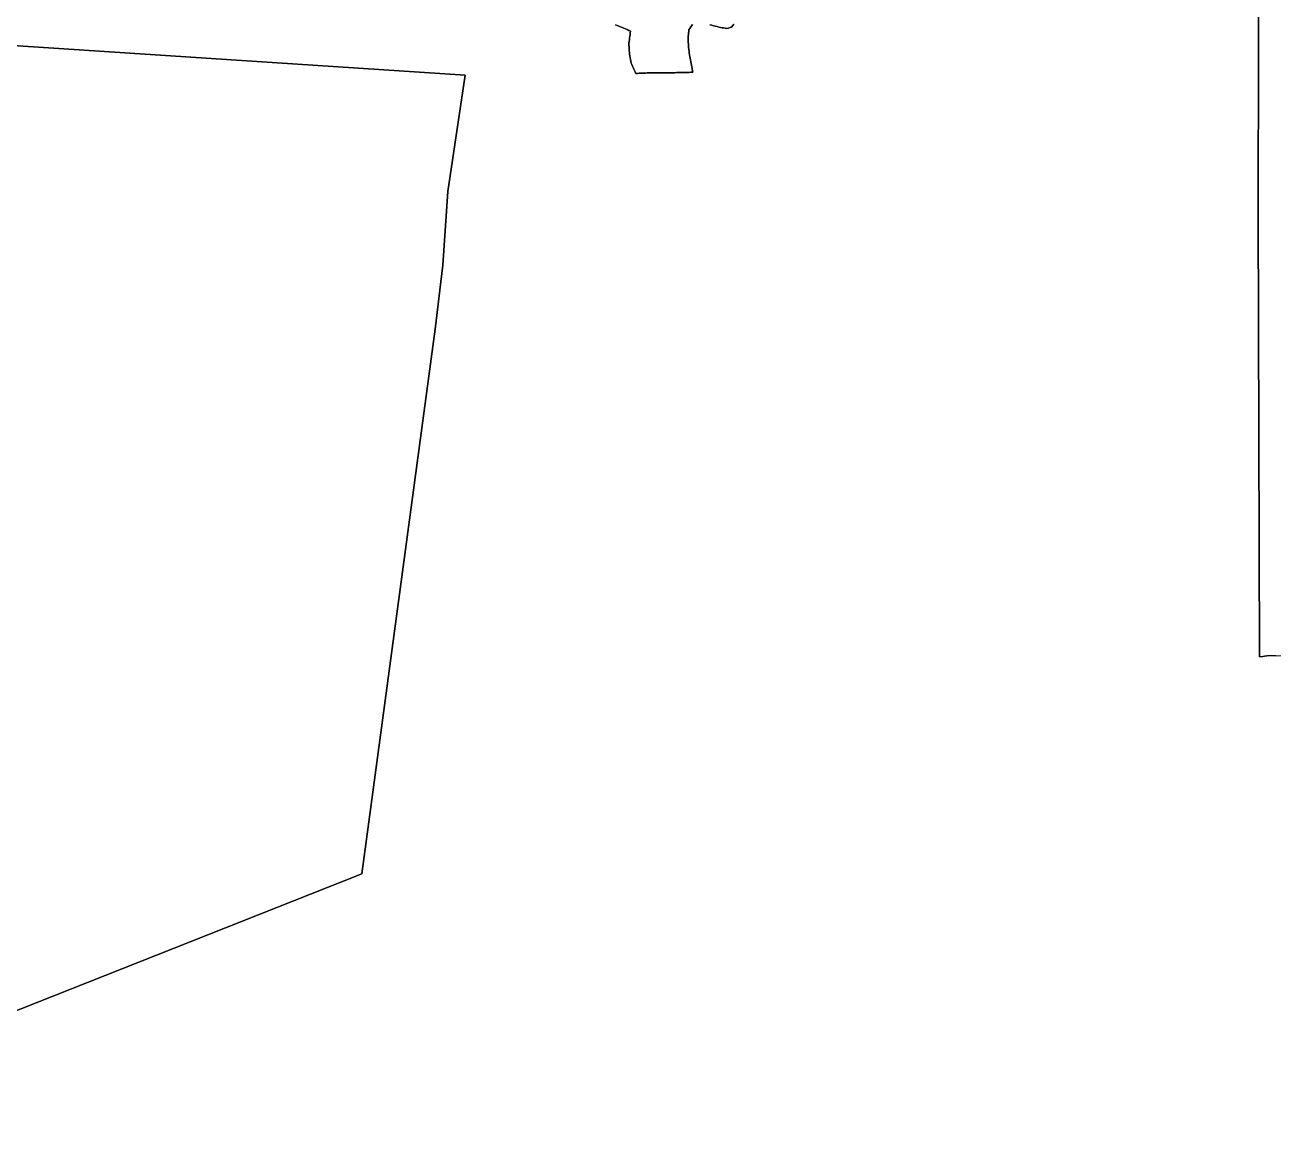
# Model space of a CAD drawing. Header units: inches. Extents: x 130170 to 284068, y 377793 to 804530.
# Drawn here: x 205388 to 212052, y 564506 to 570394 of the extents above; entities that cross this region are included whole.
import ezdxf

# ---------------------------------------------------------------- set-up
doc = ezdxf.new("R2010")
doc.units = ezdxf.units.IN
doc.header["$MEASUREMENT"] = 0
doc.layers.add('muni_il', color=7, linetype='Continuous')

msp = doc.modelspace()

# ---------------------------------------------------------------- linework, layer by layer
at = {"layer": 'muni_il'}
for points in [[(219881.6, 570286.6), (217906, 568592.7), (217503.3, 568240.6), (217259, 568015.1), (216118.4, 567018.1), (212066.7, 567027.5), (212040.6, 567028.5), (212018.2, 567026.8), (212005.7, 567024.2), (211997.7, 567022.5), (211979.1, 567020.7), (211979.1, 567020.7), (211972.6, 569388.6), (211975.6, 571183.2), (211985, 573379.2), (211877.8, 573379.2), (211877.8, 573379.2), (211270.1, 573379.2), (211353.8, 573630.7)], [(211975.6, 571183.2), (211972.6, 569388.6), (211979.1, 567020.7), (211979.1, 567020.7), (211997.7, 567022.5), (212005.7, 567024.2), (212018.2, 567026.8), (212040.6, 567028.5), (212066.7, 567027.5)], [(208540.5, 570395.3), (208549.4, 570391.6), (208558.4, 570387.8), (208567.3, 570384.1), (208576.2, 570380.3), (208585.2, 570376.6), (208594.1, 570372.8), (208603.1, 570369.1), (208612, 570365.3), (208620.9, 570361.6), (208619.7, 570352.2), (208618.4, 570342.9), (208617.2, 570333.5), (208616, 570324.1), (208614.7, 570314.8), (208613.5, 570305.4), (208612.3, 570296.1), (208612.8, 570286.4), (208613.3, 570276.7), (208613.8, 570267), (208614.3, 570257.4), (208614.8, 570247.7), (208615.3, 570238), (208617.2, 570228.6), (208619.2, 570219.1), (208621.1, 570209.7), (208623, 570200.2), (208625, 570190.7), (208628.4, 570182.8), (208631.8, 570174.9), (208635.2, 570166.9), (208638.6, 570159), (208642, 570151), (208645.4, 570143.1), (208648.9, 570135.1), (208657.7, 570135.5), (208666.4, 570135.9), (208675.2, 570136.3), (208684, 570136.6), (208692.8, 570137), (208701.6, 570137.4), (208710.4, 570137.8), (208719.2, 570138.1), (208723.8, 570138.1), (208733.3, 570138.2), (208742.8, 570138.2), (208752.3, 570138.3), (208761.8, 570138.3), (208771.3, 570138.3), (208780.9, 570138.4), (208790.4, 570138.4), (208799.9, 570138.4), (208809.4, 570138.5), (208818.9, 570138.5), (208828.5, 570138.7), (208838.1, 570139), (208847.7, 570139.2), (208857.3, 570139.4), (208866.9, 570139.6), (208876.5, 570139.8), (208886.1, 570140.1), (208895.7, 570140.3), (208905.3, 570140.5), (208914.8, 570140.7), (208924.4, 570140.9), (208934, 570141.2), (208943.6, 570141.4), (208953.2, 570141.6), (208951.5, 570150.9), (208949.8, 570160.3), (208948.1, 570169.7), (208946.4, 570179), (208944.7, 570188.4), (208943, 570197.7), (208941.3, 570207.1), (208939.7, 570216.5), (208938.1, 570225.9), (208936.6, 570235.4), (208935, 570244.8), (208933.4, 570254.2), (208931.8, 570263.6), (208930.2, 570273.1), (208930, 570282), (208929.7, 570290.9), (208929.4, 570299.8), (208929.2, 570308.7), (208928.9, 570317.6), (208928.6, 570326.5), (208929.4, 570334.7), (208930.3, 570342.9), (208931.1, 570351.1), (208931.9, 570359.3), (208932.7, 570367.5), (208938, 570375.6), (208943.2, 570383.7), (208948.4, 570391.7), (208951.4, 570396.5)], [(208951.4, 570396.5), (208948.4, 570391.7), (208943.2, 570383.7), (208938, 570375.6), (208932.7, 570367.5), (208931.9, 570359.3), (208931.1, 570351.1), (208930.3, 570342.9), (208929.4, 570334.7), (208928.6, 570326.5), (208928.9, 570317.6), (208929.2, 570308.7), (208929.4, 570299.8), (208929.7, 570290.9), (208930, 570282), (208930.2, 570273.1), (208931.8, 570263.6), (208933.4, 570254.2), (208935, 570244.8), (208936.6, 570235.4), (208938.1, 570225.9), (208939.7, 570216.5), (208941.3, 570207.1), (208943, 570197.7), (208944.7, 570188.4), (208946.4, 570179), (208948.1, 570169.7), (208949.8, 570160.3), (208951.5, 570150.9), (208953.2, 570141.6), (208943.6, 570141.4), (208934, 570141.2), (208924.4, 570140.9), (208914.8, 570140.7), (208905.3, 570140.5), (208895.7, 570140.3), (208886.1, 570140.1), (208876.5, 570139.8), (208866.9, 570139.6), (208857.3, 570139.4), (208847.7, 570139.2), (208838.1, 570139), (208828.5, 570138.7), (208818.9, 570138.5), (208809.4, 570138.5), (208799.9, 570138.4), (208790.4, 570138.4), (208780.9, 570138.4), (208771.3, 570138.3), (208761.8, 570138.3), (208752.3, 570138.3), (208742.8, 570138.2), (208733.3, 570138.2), (208723.8, 570138.1), (208719.2, 570138.1), (208710.4, 570137.8), (208701.6, 570137.4), (208692.8, 570137), (208684, 570136.6), (208675.2, 570136.3), (208666.4, 570135.9), (208657.7, 570135.5), (208648.9, 570135.1), (208645.4, 570143.1), (208642, 570151), (208638.6, 570159), (208635.2, 570166.9), (208631.8, 570174.9), (208628.4, 570182.8), (208625, 570190.7), (208623, 570200.2), (208621.1, 570209.7), (208619.2, 570219.1), (208617.2, 570228.6), (208615.3, 570238), (208614.8, 570247.7), (208614.3, 570257.4), (208613.8, 570267), (208613.3, 570276.7), (208612.8, 570286.4), (208612.3, 570296.1), (208613.5, 570305.4), (208614.7, 570314.8), (208616, 570324.1), (208617.2, 570333.5), (208618.4, 570342.9), (208619.7, 570352.2), (208620.9, 570361.6), (208612, 570365.3), (208603.1, 570369.1), (208594.1, 570372.8), (208585.2, 570376.6), (208576.2, 570380.3), (208567.3, 570384.1), (208558.4, 570387.8), (208549.4, 570391.6), (208540.5, 570395.3)], [(209045, 570394.3), (209054.4, 570392.4), (209063.9, 570390), (209073.3, 570387.5), (209082.8, 570385), (209092.2, 570382.6), (209100.9, 570381.1), (209109.6, 570379.6), (209118.3, 570378), (209126.9, 570376.5), (209135.6, 570375), (209144, 570377.7), (209152.4, 570380.4), (209160.8, 570383.1), (209167.1, 570390.7), (209173.4, 570398.3)], [(209173.4, 570398.3), (209167.1, 570390.7), (209160.8, 570383.1), (209152.4, 570380.4), (209144, 570377.7), (209135.6, 570375), (209126.9, 570376.5), (209118.3, 570378), (209109.6, 570379.6), (209100.9, 570381.1), (209092.2, 570382.6), (209082.8, 570385), (209073.3, 570387.5), (209063.9, 570390), (209054.4, 570392.4), (209045, 570394.3)], [(200388, 570101.1), (202352.3, 570183.9), (203142.6, 570217.2), (203756.2, 570242.4), (203997.3, 570252.3), (204306.6, 570267), (204339.1, 570268.5), (205086.3, 570304.1), (205352.2, 570283.1), (207737.7, 570125.4), (207644.8, 569505.9), (207619.5, 569112.6), (207577.1, 568770.6), (207186.7, 565862.6), (204991.1, 564994.2), (204929.7, 564956.6), (204639.8, 564779.5), (204415.4, 564640.4), (204054.3, 564640.4), (203068.8, 564516), (201322, 564506.2)], [(201322, 564506.2), (203068.8, 564516), (204054.3, 564640.4), (204415.4, 564640.4), (204639.8, 564779.5), (204929.7, 564956.6), (204991.1, 564994.2), (207186.7, 565862.6), (207577.1, 568770.6), (207619.5, 569112.6), (207644.8, 569505.9), (207737.7, 570125.4), (205352.2, 570283.1), (205086.3, 570304.1), (204339.1, 570268.5), (204306.6, 570267), (203997.3, 570252.3), (203756.2, 570242.4), (203142.6, 570217.2), (202352.3, 570183.9), (200388, 570101.1)]]:
    msp.add_lwpolyline(points, dxfattribs=at)

doc.saveas('drawing.dxf')
